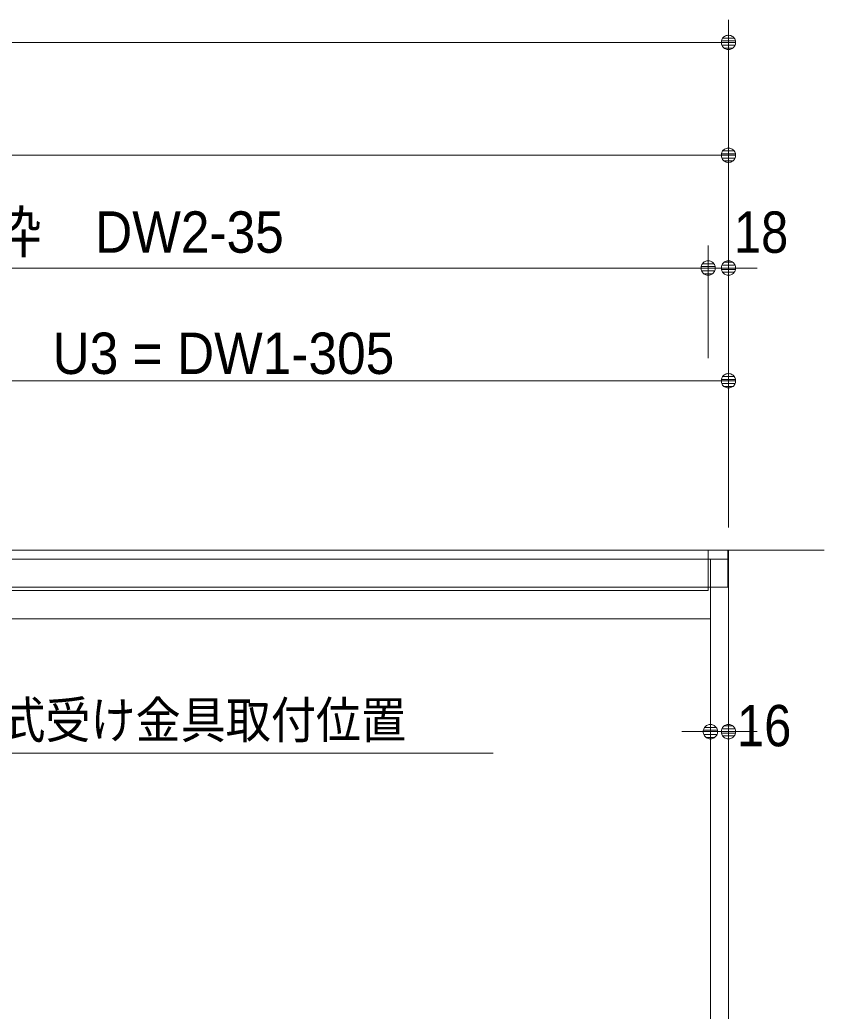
# Model space of a CAD drawing. Units: millimetres, scale not verified. Extents: x -6062 to 6062, y -3045 to 3045.
# Drawn here: x -1513 to -801, y -9 to 870 of the extents above; entities that cross this region are included whole.
import ezdxf
from ezdxf.enums import TextEntityAlignment as Align

# ---------------------------------------------------------------- set-up
doc = ezdxf.new("R2010")
doc.units = ezdxf.units.MM
doc.header["$LTSCALE"] = 20
for name, color, linetype, lineweight in [('0-0_2寸法-1', 7, 'Continuous', 9), ('0-1_0', 7, 'Continuous', 9), ('0-2_2寸法-3', 7, 'Continuous', 9), ('0-3_3一般', 7, 'Continuous', 9), ('0-5_2寸法-2', 7, 'Continuous', 9)]:
    doc.layers.add(name, color=color, linetype=linetype, lineweight=lineweight)
doc.styles.add('ＭＳ ゴシック', font='')
doc.styles.add('ＭＳ Ｐゴシック', font='')
doc.styles.get('ＭＳ ゴシック').set_extended_font_data('MS Gothic')
doc.styles.get('ＭＳ Ｐゴシック').set_extended_font_data('MS PGothic')

# ---------------------------------------------------------------- blocks, each defined once
blk = doc.blocks.new('_Dot')
at = {"layer": '0-1_0'}
for p, q in [((-10, 0), (-20, 0)), ((9.78, 2), (-9.78, 2)), ((7.99, 6), (-7.99, 6)), ((9.16, -3.98), (-9.16, -3.98)), ((6, -7.98), (-6, -7.98))]:
    blk.add_line(p, q, dxfattribs=at)
for points in [[(10, 0), (9.92, 1.25), (9.69, 2.49), (9.3, 3.68), (8.76, 4.82), (8.09, 5.88), (7.29, 6.85), (6.37, 7.71), (5.36, 8.44), (4.26, 9.05), (3.09, 9.51), (1.87, 9.82), (0.63, 9.98), (-0.63, 9.98), (-1.87, 9.82), (-3.09, 9.51), (-4.26, 9.05), (-5.36, 8.44), (-6.37, 7.71), (-7.29, 6.85), (-8.09, 5.88), (-8.76, 4.82), (-9.3, 3.68), (-9.69, 2.49), (-9.92, 1.25), (-10, 0), (0, 0)], [(-10, 0), (-9.92, -1.25), (-9.69, -2.49), (-9.3, -3.68), (-8.76, -4.82), (-8.09, -5.88), (-7.29, -6.85), (-6.37, -7.71), (-5.36, -8.44), (-4.26, -9.05), (-3.09, -9.51), (-1.87, -9.82), (-0.63, -9.98), (0.63, -9.98), (1.87, -9.82), (3.09, -9.51), (4.26, -9.05), (5.36, -8.44), (6.37, -7.71), (7.29, -6.85), (8.09, -5.88), (8.76, -4.82), (9.3, -3.68), (9.69, -2.49), (9.92, -1.25), (10, 0), (0, 0)]]:
    blk.add_lwpolyline(points, close=True, dxfattribs=at)
blk = doc.blocks.new('グループ-156')
at = {"layer": '0-3_3一般'}
for p, q in [((18030, 8000), (-76990, 8000)), ((17680, 8000), (-5620, 8000)), ((17680, 7280), (17680, 8000)), ((18030, 7340), (18030, 8000)), ((17680, 7840), (-5620, 7840)), ((18040, 7840), (17680, 7840)), ((17720, -39000), (17720, 7840)), ((18040, -39000), (18040, 7840)), ((-76990, 7340), (18030, 7340)), ((-5620, 7280), (17680, 7280)), ((17720, 6780), (-5640, 6780))]:
    blk.add_line(p, q, dxfattribs=at)
blk = doc.blocks.new('グループ-157')
at = {"layer": '0-3_3一般'}
for p, q in [((19736.5, 8000), (-78863.5, 8000)), ((18040, 8000), (18040, -39000))]:
    blk.add_line(p, q, dxfattribs=at)
blk = doc.blocks.new('グループ-158')
at = {"layer": '0-3_3一般'}
for name in ['グループ-157', 'グループ-156']:
    blk.add_blockref(name, (0, 0), dxfattribs=at)

msp = doc.modelspace()

# ---------------------------------------------------------------- linework, layer by layer
at = {"layer": '0-0_2寸法-1'}
for p, q in [((-885.5, 770), (-885.5, 870)), ((-3192.79, 850), (-898.21, 850)), ((-885.5, 670), (-885.5, 770)), ((-3091.79, 750), (-898.21, 750)), ((-903.5, 570), (-903.5, 670)), ((-2055.79, 650), (-916.21, 650)), ((-885.5, 420), (-885.5, 570)), ((-1767.79, 550), (-898.21, 550))]:
    msp.add_line(p, q, dxfattribs=at)
at = {"layer": '0-2_2寸法-3'}
msp.add_lwpolyline([(-1094.09, 220), (-1696.02, 220), (-1792.5, 387.1)], dxfattribs=at)
at = {"layer": '0-5_2寸法-2'}
for p, q in [((-903.5, 570), (-903.5, 670)), ((-885.5, 420), (-885.5, 670)), ((-916.21, 650), (-928.92, 650)), ((-885.5, 650), (-903.5, 650)), ((-872.79, 650), (-860.08, 650)), ((-901.5, 259), (-901.3, 259)), ((-885.5, 259), (-885.3, 259)), ((-914.21, 239), (-926.92, 239)), ((-885.5, 239), (-901.5, 239)), ((-872.79, 239), (-860.08, 239))]:
    msp.add_line(p, q, dxfattribs=at)

# ---------------------------------------------------------------- block references
at = {"layer": '0-0_2寸法-1', "xscale": 0.6356201, "yscale": 0.6356201}
for p in [(-885.5, 850), (-885.5, 750), (-903.5, 650), (-885.5, 550)]:
    msp.add_blockref('_Dot', p, dxfattribs=at)
at = {"layer": '0-3_3一般', "xscale": 0.05, "yscale": 0.05}
msp.add_blockref('グループ-158', (-1787.5, 0), dxfattribs=at)
at = {"layer": '0-5_2寸法-2', "xscale": 0.6356201, "yscale": 0.6356201}
for p in [(-903.5, 650), (-901.5, 239)]:
    msp.add_blockref('_Dot', p, dxfattribs=at)
at = {"layer": '0-5_2寸法-2', "xscale": 0.6356201, "yscale": 0.6356201, "rotation": 180}
for p in [(-885.5, 650), (-885.5, 239)]:
    msp.add_blockref('_Dot', p, dxfattribs=at)

# ---------------------------------------------------------------- texts
at = {"layer": '0-0_2寸法-1', "style": 'ＭＳ Ｐゴシック', "width": 0.95}
for s, p in [('上固定枠\u3000DW2-35', (-1684.48, 652.53)), ('U3 = DW1-305', (-1484.47, 545.04))]:
    msp.add_text(s, height=36.69, dxfattribs=at).set_placement(p, align=Align.BOTTOM_LEFT)
at = {"layer": '0-2_2寸法-3', "style": 'ＭＳ ゴシック', "width": 0.9}
msp.add_text('スライド式受け金具取付位置', height=32.55, dxfattribs=at).set_placement((-1690.62, 223.34), align=Align.BOTTOM_LEFT)
at = {"layer": '0-5_2寸法-2', "style": 'ＭＳ Ｐゴシック', "width": 0.9}
for s, p in [('18', (-880.53, 652.48)), ('16', (-877.82, 215.03))]:
    msp.add_text(s, height=36.66, dxfattribs=at).set_placement(p, align=Align.BOTTOM_LEFT)

doc.saveas('drawing.dxf')
